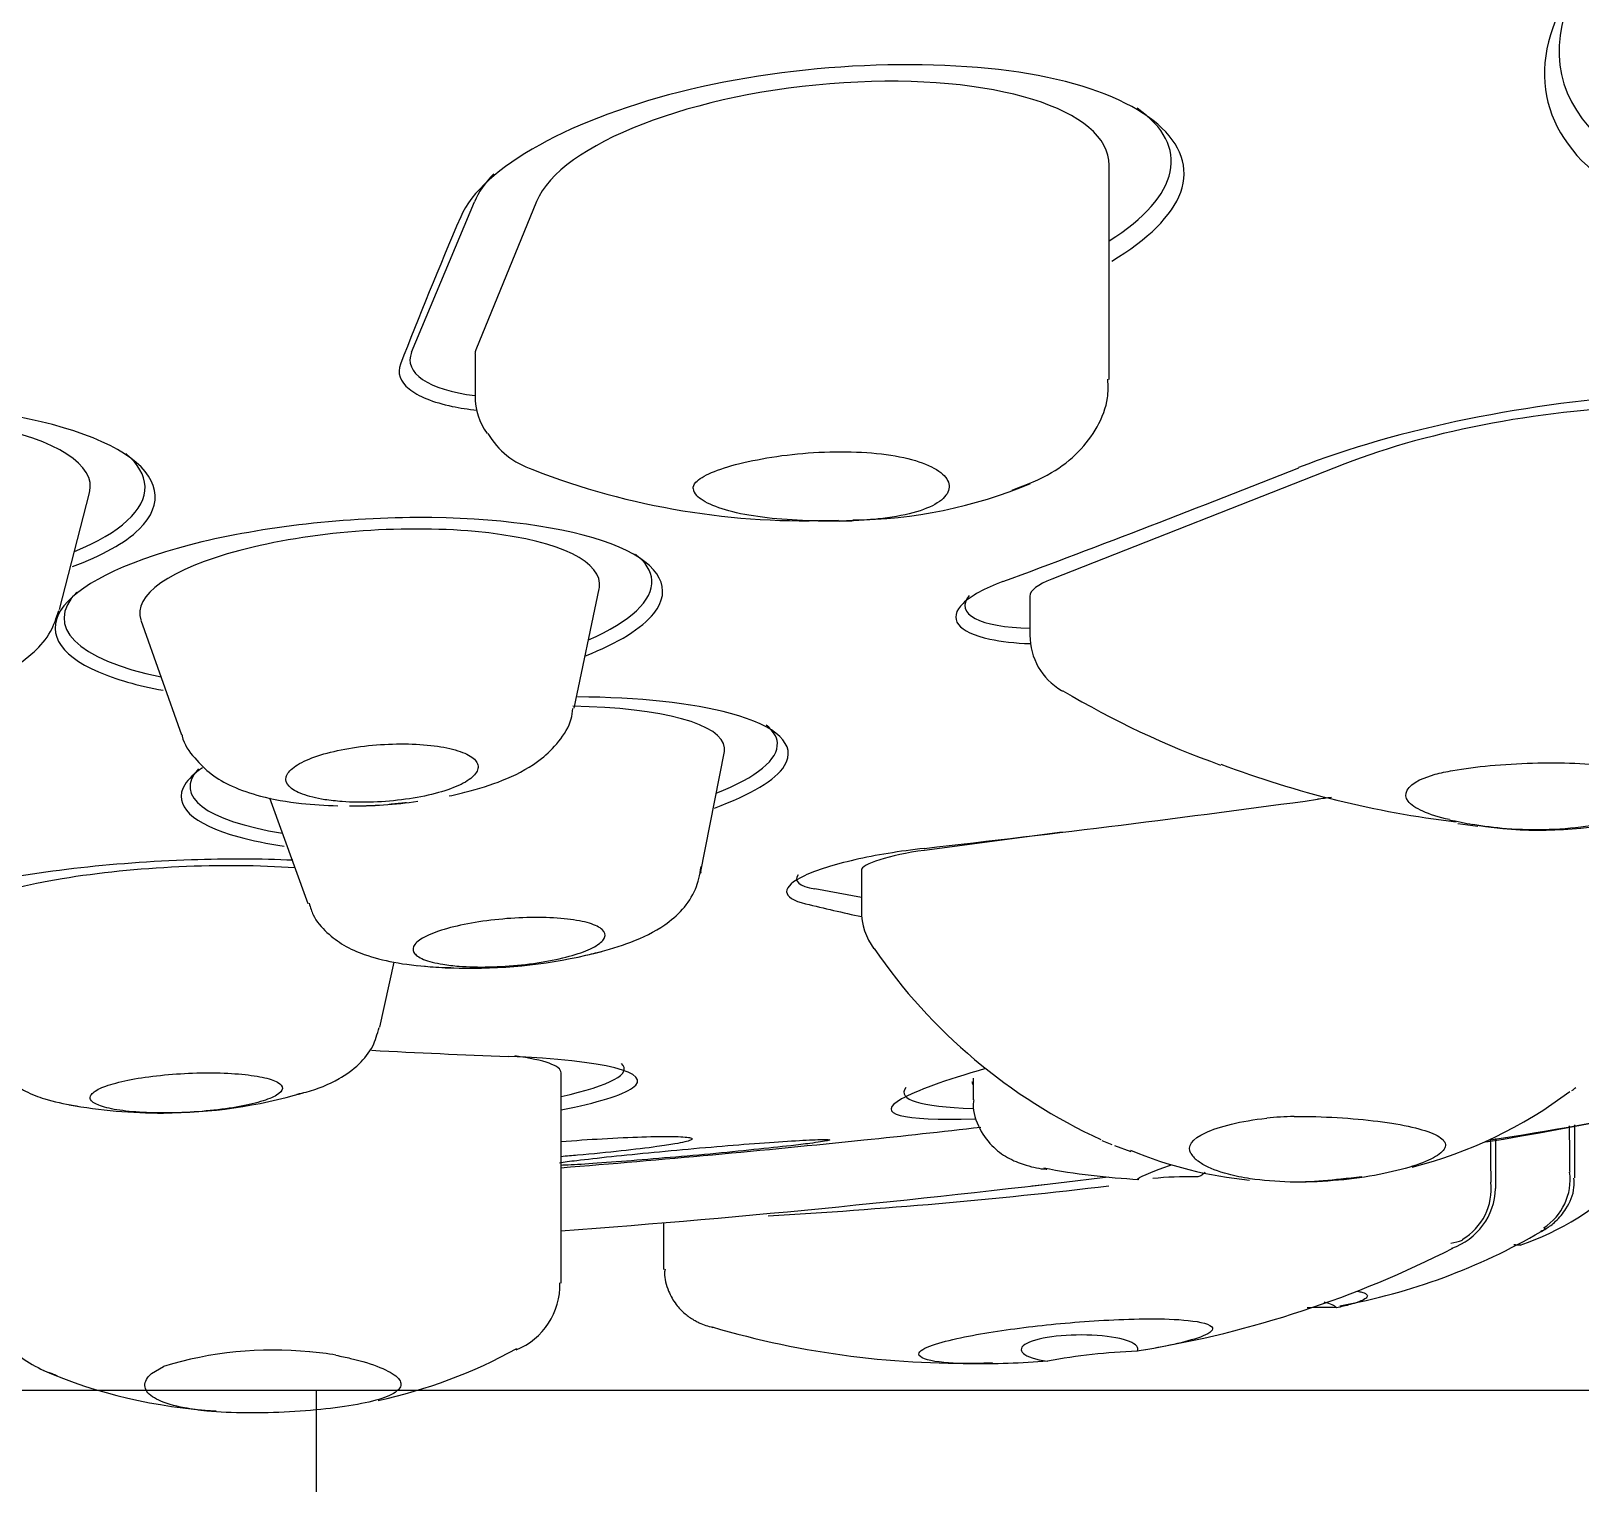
# Model space of a CAD drawing. Header units: millimetres. Extents: x -3207095 to 15275363, y 3702017 to 4798027.
# Drawn here: x 705550.363 to 705552.178, y 4470290.256 to 4470291.957 of the extents above; entities that cross this region are included whole.
import ezdxf

# ---------------------------------------------------------------- set-up
doc = ezdxf.new("R2010")
doc.units = ezdxf.units.MM
doc.linetypes.add('DUZ', pattern=[500, 500])
doc.layers.get('0').update_dxf_attribs({"color": 1, "linetype": 'DUZ'})
doc.layers.add('a_seramik', color=241, linetype='Continuous')
doc.layers.add('a_vitrifiye', color=195, linetype='Continuous')

# ---------------------------------------------------------------- blocks, each defined once
blk = doc.blocks.new('TEPEDUS')
for p, q in [((38616.659, -2209.607), (38616.659, -2207.935)), ((38611.211, -2209.393), (38611.703, -2208.22)), ((38612.186, -2208.216), (38611.712, -2209.376)), ((38611.706, -2209.405), (38611.706, -2209.737)), ((38618.499, -2210.265), (38616.211, -2211.165)), ((38608.462, -2211.404), (38608.696, -2210.493)), ((38614.553, -2210.712), (38614.661, -2210.709)), ((38612.48, -2212.174), (38612.676, -2211.242)), ((38616.039, -2211.298), (38616.039, -2211.604)), ((38609.096, -2211.485), (38609.415, -2212.381)), ((38613.467, -2213.461), (38613.653, -2212.513)), ((38619.082, -2212.734), (38619.203, -2212.689)), ((38610.102, -2212.873), (38610.401, -2213.698)), ((38619.38, -2213.073), (38619.538, -2213.095)), ((38616.291, -2213.142), (38615.215, -2213.284)), ((38614.723, -2213.441), (38614.723, -2213.755)), ((38614.723, -2213.651), (38614.359, -2213.584)), ((38610.963, -2214.664), (38611.075, -2214.157)), ((38612.378, -2216.663), (38612.378, -2215.02)), ((38615.595, -2215.063), (38615.595, -2215.231)), ((38620.294, -2215.842), (38620.294, -2215.426)), ((38616.601, -2215.549), (38616.68, -2215.58)), ((38616.7, -2215.588), (38616.828, -2215.636)), ((38619.679, -2215.925), (38619.679, -2215.535)), ((38620.254, -2215.787), (38620.255, -2215.797)), ((38619.638, -2215.873), (38619.638, -2215.875)), ((38613.177, -2216.191), (38613.179, -2216.558)), ((38609.179, -2217.37), (38609.273, -2217.313))]:
    blk.add_line(p, q)
for centre, radius, start, end in [((38612.206, -2209.737), 0.5, 180, 215.6628), ((38612.346, -2209.713), 0.625, 210.18, 252.4185), ((38614.286, -2204.838), 5.872, 248.7456, 272.5122), ((38614.619, -2206.989), 3.715, 270.5599, 292.5457), ((38613.495, -2210.448), 0.0871, 186.83, 226.7807), ((38614.462, -2202.802), 7.909, 269.4506, 271.059), ((38616.539, -2211.604), 0.5, 180, 239.4576), ((38619.891, -2206.007), 7.02, 239.2051, 250.3337), ((38620.31, -2205.245), 7.873, 249.32, 263.1226), ((38620.024, -2209.977), 3.149, 260.9866, 300.3374), ((38610.722, -2208.937), 4, 270.0425, 277.7078), ((38620.133, -2209.489), 3.648, 257.0474, 259.9764), ((38615.223, -2213.755), 0.5, 180, 216.5217), ((38618.402, -2211.596), 4.34, 214.4346, 245.3844), ((38611.674, -2210.205), 4, 270.2588, 284.7968), ((38611.674, -2210.205), 4, 264.0088, 270.2588), ((38615.722, -2191.572), 24.3, 279.1794, 289.8671), ((38616.31, -2193.099), 22.689, 278.4254, 285.3661), ((38609.254, -2211.335), 4, 270.2588, 286.1142), ((38618.196, -2212.455), 3.404, 284.0787, 307.2183), ((38609.254, -2211.335), 4, 259.6715, 270.2588), ((38618.132, -2217.673), 2.311, 90.751, 96.0482), ((38604.465, -2116.577), 99.5, 274.56096, 275.92927), ((38618.065, -2212.641), 3.232, 247.4553, 264.4635), ((38617.477, -2215.535), 0.215, 212.9499, 235.2682), ((38617.149, -2210.565), 5.294, 259.0906, 267.2062), ((38617.289, -2218.722), 2.89, 89.1553, 95.7779), ((38618.065, -2212.641), 3.232, 272.2438, 277.1625), ((38618.196, -2212.455), 3.404, 274.5791, 277.3323), ((38619.206, -2214.379), 2.094, 288.387, 315.7762), ((38619.811, -2215.854), 0.447, 302.5184, 7.4013), ((38611.544, -2173.073), 43.134, 273.2593, 276.8068), ((38604.465, -2116.577), 100, 276.65581, 276.71029), ((38619.171, -2215.913), 0.504, 288.7281, 358.6639), ((38619.185, -2215.929), 0.456, 300.3773, 6.7603), ((38617.602, -2212.1), 4.817, 280.247, 300.2854), ((38614.168, -2195.99), 21.005, 284.2184, 284.4711), ((38615.573, -2208.995), 8.3, 279.3937, 297.0139), ((38619.751, -2219.174), 2.81, 87.567, 88.6517), ((38611.822, -2216.678), 0.547, 292.1453, 1.7473), ((38618.335, -2219.558), 2.705, 87.8752, 92.7629), ((38615.513, -2210.391), 6.897, 253.5256, 271.9513), ((38610.125, -2220.085), 2.899, 84.2657, 107.0818), ((38610.139, -2213.765), 3.899, 281.9897, 299.0388), ((38617.077, -2222.122), 4.932, 92.3328, 100.509), ((38610.252, -2219.248), 2.055, 79.6872, 85.455), ((38609.904, -2213.669), 3.997, 246.8093, 266.8624)]:
    blk.add_arc(centre, radius, start, end)
for centre, major_axis, ratio, start_param, end_param in [((38626.148, -2205.914), (5.957, 1.312), 0.36773, 2.735048, 3.813949), ((38614.409, -2208.142), (-2.248, -0.241), 0.369106, 3.102128, 6.086641), ((38614.405, -2208.144), (-2.736, -0.279), 0.368528, 2.500013, 3.549218), ((38614.405, -2208.144), (-2.736, -0.279), 0.368528, -0.407625, -0.197856), ((38656.73, -2160.112), (-46.117, -55.365), 0.131377, -0.414962, -0.37203), ((38612.194, -2209.366), (0.995, 0.102), 0.368528, 2.943736, 4.162409), ((38612.206, -2209.359), (0.5, 0.053), 0.369106, 2.945048, 3.102128), ((38619.975, -2210.54), (-2.248, -0.352), 0.280475, 3.097728, 5.384109), ((38606.903, -2210.485), (-1.799, -0.047), 0.326876, 3.048782, 6.283185), ((38606.83, -2210.502), (2.299, 0.06), 0.326876, 0, 0.353172), ((38642.857, -2168.652), (-57.998, -42.759), 0.33312, 0.860314, 0.903246), ((38606.83, -2210.502), (2.299, 0.06), 0.326876, 5.568199, 6.283185), ((38610.883, -2211.319), (1.796, 0.122), 0.295556, 0, 3.224585), ((38613.562, -2206.69), (2.162, -3.727), 0.696787, -0.379577, -0.36291), ((38610.792, -2211.329), (2.295, 0.155), 0.295556, 0, 0.314538), ((38610.792, -2211.329), (2.295, 0.155), 0.295556, 2.827055, 3.95867), ((38610.792, -2211.329), (2.295, 0.155), 0.295556, 5.594234, 6.283185), ((38610.883, -2211.319), (1.796, 0.122), 0.295556, 6.200193, 6.283185), ((38616.539, -2211.226), (0.5, 0.078), 0.280475, 2.242517, 3.097728), ((38616.521, -2211.23), (0.988, 0.154), 0.283545, 2.841426, 4.160067), ((38616.539, -2211.604), (0.254, 0.431), 0.168409, 3.141593, 3.278381), ((38611.86, -2212.621), (1.795, 0.138), 0.246702, 0, 1.205831), ((38611.774, -2212.621), (2.293, 0.177), 0.246702, 0, 0.257404), ((38611.774, -2212.621), (2.293, 0.177), 0.246702, 5.606886, 6.283185), ((38611.86, -2212.621), (1.795, 0.138), 0.246702, 6.21492, 6.283185), ((38611.774, -2212.621), (2.293, 0.177), 0.246702, 2.884189, 3.938835), ((38610.968, -2212.571), (1.207, 0.082), 0.295556, 4.489491, 4.935287), ((38611.02, -2172.886), (71.573, 8.331), 0.56341, 4.705428, 4.74836), ((38615.223, -2213.377), (0.5, 0.066), 0.184602, 1.563735, 3.117078), ((38609.377, -2213.78), (-1.798, -0.091), 0.203174, 4.162611, 6.283185), ((38611.932, -2213.554), (1.537, 0.118), 0.246702, 6.21492, 6.28072), ((38615.207, -2213.377), (0.991, 0.134), 0.18562, 2.951548, 3.661518), ((38651.965, -2153.768), (-44.421, -56.735), 0.47645, 0.213717, 0.225839), ((38576.116, -2170.833), (63.864, -33.37), 0.451737, -0.780319, -0.76103), ((38610.128, -2215.138), (-2.25, -0.12), 0.121616, 3.135107, 3.710201), ((38610.126, -2215.137), (-2.746, -0.149), 0.120575, 2.525786, 3.263355), ((38621.084, -2214.243), (6.028, 0.937), 0.081622, 3.059606, 3.553815), ((38621.187, -2214.237), (5.6, 0.857), 0.082029, 3.129037, 3.181966), ((38609.442, -2215.064), (-1.208, -0.061), 0.203174, -3.899153, -3.854609), ((38604.465, -2208.915), (27.6, 0), 0.258819, -1.189196, -1.153281), ((38604.465, -2209.25), (28.2, 0), 0.258819, -1.286398, -1.12397), ((38617.982, -2216.879), (0.454, 0.011), 0.204259, 0.122747, 0.666552), ((38616.427, -2217.179), (0.456, 0.003), 0.24332, -0.172436, 4.13073)]:
    blk.add_ellipse(centre, major_axis=major_axis, ratio=ratio, start_param=start_param, end_param=end_param)
for points, knots in [([(38622.126, -2205.012), (38621.05, -2205.602), (38620.334, -2206.265), (38619.912, -2207.455), (38620.215, -2207.974), (38621.594, -2208.569), (38622.559, -2208.698), (38623.665, -2208.662)], [0, 0, 0, 0, 0.25, 0.25, 0.5, 0.5, 0.714471, 0.714471, 0.714471, 0.714471]), ([(38616.679, -2208.682), (38616.96, -2208.513), (38617.15, -2208.328), (38617.356, -2207.762), (38616.945, -2207.409), (38615.409, -2207.087), (38614.304, -2207.124), (38612.47, -2207.56), (38611.76, -2207.949), (38611.594, -2208.336)], [0.1303702, 0.1303702, 0.1303702, 0.1303702, 0.25, 0.25, 0.5, 0.5, 0.75, 0.75, 1, 1, 1, 1]), ([(38611.124, -2209.487), (38611.097, -2209.556), (38611.121, -2209.623), (38611.261, -2209.738), (38611.379, -2209.785), (38611.588, -2209.829), (38611.653, -2209.839), (38611.721, -2209.846)], [0, 0, 0, 0, 0.25, 0.25, 0.5, 0.5, 0.6007661, 0.6007661, 0.6007661, 0.6007661]), ([(38615.902, -2210.47), (38616.019, -2210.427), (38616.197, -2210.357), (38616.421, -2210.184), (38616.571, -2209.987), (38616.654, -2209.779), (38616.65, -2209.659), (38616.648, -2209.605)], [0, 0, 0, 0, 0.270865, 0.493287, 0.691396, 0.882777, 1, 1, 1, 1]), ([(38622.241, -2210.791), (38622.692, -2210.539), (38622.883, -2210.271), (38622.545, -2209.821), (38621.817, -2209.686), (38619.979, -2209.775), (38618.893, -2209.995), (38618.138, -2210.295)], [0.301523, 0.301523, 0.301523, 0.301523, 0.5, 0.5, 0.75, 0.75, 1, 1, 1, 1]), ([(38608.562, -2211.068), (38608.793, -2210.983), (38608.973, -2210.883), (38609.285, -2210.579), (38609.241, -2210.362), (38608.697, -2210.011), (38608.198, -2209.877), (38607.603, -2209.824)], [0.6824018, 0.6824018, 0.6824018, 0.6824018, 0.75, 0.75, 0.875, 0.875, 1, 1, 1, 1]), ([(38613.409, -2210.459), (38613.408, -2210.442), (38613.415, -2210.426), (38613.43, -2210.409), (38613.453, -2210.384), (38613.496, -2210.358), (38613.554, -2210.333), (38613.612, -2210.309), (38613.687, -2210.284), (38613.773, -2210.263), (38613.859, -2210.242), (38613.958, -2210.223), (38614.063, -2210.207), (38614.168, -2210.192), (38614.281, -2210.181), (38614.392, -2210.175), (38614.504, -2210.169), (38614.618, -2210.169), (38614.725, -2210.175), (38614.831, -2210.18), (38614.932, -2210.192), (38615.021, -2210.21), (38615.109, -2210.227), (38615.187, -2210.251), (38615.248, -2210.278), (38615.308, -2210.305), (38615.354, -2210.337), (38615.38, -2210.37), (38615.407, -2210.404), (38615.415, -2210.439), (38615.404, -2210.473), (38615.393, -2210.507), (38615.363, -2210.541), (38615.316, -2210.571), (38615.269, -2210.6), (38615.203, -2210.627), (38615.125, -2210.648), (38615.047, -2210.669), (38614.954, -2210.685), (38614.855, -2210.696), (38614.777, -2210.704), (38614.693, -2210.708), (38614.608, -2210.71)], [0, 0, 0, 0, 0.04797, 0.04797, 0.04797, 0.122585, 0.122585, 0.122585, 0.196962, 0.196962, 0.196962, 0.271278, 0.271278, 0.271278, 0.345824, 0.345824, 0.345824, 0.42058, 0.42058, 0.42058, 0.495204, 0.495204, 0.495204, 0.569504, 0.569504, 0.569504, 0.64376, 0.64376, 0.64376, 0.718314, 0.718314, 0.718314, 0.793074, 0.793074, 0.793074, 0.867681, 0.867681, 0.867681, 0.942028, 0.942028, 0.942028, 1, 1, 1, 1]), ([(38614.386, -2210.711), (38614.167, -2210.708), (38613.949, -2210.69), (38613.61, -2210.619), (38613.486, -2210.566), (38613.436, -2210.512)], [0, 0, 0, 0, 0.5, 0.5, 1, 1, 1, 1]), ([(38612.832, -2210.916), (38612.508, -2210.777), (38611.969, -2210.693), (38610.768, -2210.678), (38610.105, -2210.748), (38609.041, -2211.003), (38608.644, -2211.186), (38608.345, -2211.564), (38608.446, -2211.753), (38608.899, -2211.948), (38609.071, -2211.997), (38609.27, -2212.034)], [0, 0, 0, 0, 0.125, 0.125, 0.25, 0.25, 0.375, 0.375, 0.5, 0.5, 0.5522539, 0.5522539, 0.5522539, 0.5522539]), ([(38612.568, -2211.765), (38612.824, -2211.664), (38613.01, -2211.549), (38613.252, -2211.246), (38613.156, -2211.056), (38612.832, -2210.916)], [0.797531, 0.797531, 0.797531, 0.797531, 0.875, 0.875, 1, 1, 1, 1]), ([(38615.828, -2211.185), (38615.685, -2211.238), (38615.578, -2211.297), (38615.457, -2211.413), (38615.444, -2211.471), (38615.518, -2211.568), (38615.603, -2211.608), (38615.815, -2211.653), (38615.922, -2211.665), (38616.041, -2211.669)], [0, 0, 0, 0, 0.25, 0.25, 0.5, 0.5, 0.75, 0.75, 0.9277079, 0.9277079, 0.9277079, 0.9277079]), ([(38606.93, -2212.118), (38607.015, -2212.116), (38607.195, -2212.112), (38607.5, -2212.069), (38607.81, -2211.992), (38608.064, -2211.886), (38608.258, -2211.749), (38608.396, -2211.59), (38608.436, -2211.473), (38608.456, -2211.41)], [0, 0, 0, 0, 0.113375, 0.280627, 0.452447, 0.637629, 0.778265, 0.899814, 1, 1, 1, 1]), ([(38614.124, -2212.622), (38614.222, -2212.461), (38614.064, -2212.312), (38613.408, -2212.135), (38612.981, -2212.089), (38612.506, -2212.085)], [0, 0, 0, 0, 0.125, 0.125, 0.2256688, 0.2256688, 0.2256688, 0.2256688]), ([(38611.503, -2212.859), (38611.559, -2212.847), (38611.723, -2212.808), (38611.972, -2212.725), (38612.198, -2212.602), (38612.362, -2212.441), (38612.455, -2212.297), (38612.467, -2212.206), (38612.471, -2212.176)], [0.2306295, 0.2306295, 0.2306295, 0.2306295, 0.3243987, 0.5059923, 0.7105011, 0.832747, 0.9526905, 1, 1, 1, 1]), ([(38609.418, -2212.381), (38609.418, -2212.385), (38609.429, -2212.452), (38609.515, -2212.568), (38609.647, -2212.697), (38609.82, -2212.794), (38610.045, -2212.871), (38610.323, -2212.92), (38610.536, -2212.933), (38610.635, -2212.935)], [0, 0, 0, 0, 0.0066085, 0.1130266, 0.2164298, 0.3305433, 0.472681, 0.6521697, 0.7949687, 0.7949687, 0.7949687, 0.7949687]), ([(38610.668, -2212.903), (38610.745, -2212.908), (38610.828, -2212.91), (38610.912, -2212.907), (38610.996, -2212.904), (38611.082, -2212.896), (38611.163, -2212.885), (38611.245, -2212.874), (38611.324, -2212.858), (38611.394, -2212.84), (38611.464, -2212.822), (38611.527, -2212.8), (38611.578, -2212.777), (38611.629, -2212.754), (38611.669, -2212.728), (38611.694, -2212.703), (38611.72, -2212.678), (38611.732, -2212.651), (38611.73, -2212.626), (38611.727, -2212.602), (38611.711, -2212.577), (38611.681, -2212.556), (38611.651, -2212.535), (38611.607, -2212.515), (38611.552, -2212.5), (38611.498, -2212.484), (38611.432, -2212.472), (38611.36, -2212.464), (38611.288, -2212.456), (38611.207, -2212.452), (38611.125, -2212.452), (38611.043, -2212.453), (38610.956, -2212.457), (38610.873, -2212.466), (38610.79, -2212.475), (38610.708, -2212.488), (38610.633, -2212.504), (38610.559, -2212.521), (38610.49, -2212.54), (38610.432, -2212.562), (38610.374, -2212.584), (38610.327, -2212.609), (38610.293, -2212.634), (38610.259, -2212.659), (38610.238, -2212.685), (38610.231, -2212.71), (38610.225, -2212.736), (38610.233, -2212.761), (38610.254, -2212.783), (38610.276, -2212.806), (38610.312, -2212.827), (38610.359, -2212.845), (38610.406, -2212.862), (38610.466, -2212.877), (38610.533, -2212.888), (38610.575, -2212.894), (38610.621, -2212.899), (38610.668, -2212.903)], [0, 0, 0, 0, 0.053723, 0.053723, 0.053723, 0.107441, 0.107441, 0.107441, 0.161225, 0.161225, 0.161225, 0.215064, 0.215064, 0.215064, 0.268901, 0.268901, 0.268901, 0.322675, 0.322675, 0.322675, 0.376356, 0.376356, 0.376356, 0.429953, 0.429953, 0.429953, 0.483514, 0.483514, 0.483514, 0.537102, 0.537102, 0.537102, 0.59077, 0.59077, 0.59077, 0.644532, 0.644532, 0.644532, 0.698362, 0.698362, 0.698362, 0.752205, 0.752205, 0.752205, 0.806, 0.806, 0.806, 0.859708, 0.859708, 0.859708, 0.913329, 0.913329, 0.913329, 0.966898, 0.966898, 0.966898, 1, 1, 1, 1]), ([(38619.203, -2212.689), (38619.245, -2212.679), (38619.292, -2212.669), (38619.342, -2212.66), (38619.429, -2212.644), (38619.529, -2212.631), (38619.634, -2212.622), (38619.739, -2212.612), (38619.852, -2212.605), (38619.964, -2212.602), (38620.075, -2212.599), (38620.189, -2212.599), (38620.294, -2212.604), (38620.4, -2212.608), (38620.501, -2212.616), (38620.589, -2212.628), (38620.678, -2212.641), (38620.756, -2212.658), (38620.816, -2212.679), (38620.877, -2212.699), (38620.922, -2212.724), (38620.948, -2212.752), (38620.974, -2212.78), (38620.981, -2212.811), (38620.97, -2212.842), (38620.959, -2212.874), (38620.928, -2212.907), (38620.881, -2212.938), (38620.833, -2212.97), (38620.768, -2213), (38620.69, -2213.026), (38620.611, -2213.052), (38620.518, -2213.074), (38620.417, -2213.091), (38620.317, -2213.107), (38620.207, -2213.118), (38620.095, -2213.122), (38619.985, -2213.126), (38619.87, -2213.123), (38619.761, -2213.115), (38619.669, -2213.108), (38619.58, -2213.096), (38619.498, -2213.081)], [0, 0, 0, 0, 0.043484, 0.043484, 0.043484, 0.118112, 0.118112, 0.118112, 0.192504, 0.192504, 0.192504, 0.266816, 0.266816, 0.266816, 0.341345, 0.341345, 0.341345, 0.416098, 0.416098, 0.416098, 0.490742, 0.490742, 0.490742, 0.565059, 0.565059, 0.565059, 0.639306, 0.639306, 0.639306, 0.713842, 0.713842, 0.713842, 0.788601, 0.788601, 0.788601, 0.863227, 0.863227, 0.863227, 0.937586, 0.937586, 0.937586, 1, 1, 1, 1]), ([(38609.577, -2212.638), (38609.513, -2212.683), (38609.467, -2212.727), (38609.342, -2212.93), (38609.497, -2213.08), (38609.964, -2213.207), (38610.083, -2213.231), (38610.216, -2213.25)], [0.4651775, 0.4651775, 0.4651775, 0.4651775, 0.5, 0.5, 0.625, 0.625, 0.6604327, 0.6604327, 0.6604327, 0.6604327]), ([(38619.315, -2213.044), (38619.151, -2213.006), (38619.035, -2212.956), (38618.952, -2212.845), (38618.984, -2212.783), (38619.082, -2212.734)], [0, 0, 0, 0, 0.5, 0.5, 1, 1, 1, 1]), ([(38610.753, -2212.937), (38610.846, -2212.937), (38610.953, -2212.934), (38611.051, -2212.922), (38611.066, -2212.92)], [0.8512774, 0.8512774, 0.8512774, 0.8512774, 0.9805768, 1, 1, 1, 1]), ([(38615.215, -2213.268), (38615.023, -2213.29), (38614.835, -2213.321), (38614.51, -2213.395), (38614.373, -2213.438), (38614.187, -2213.525), (38614.138, -2213.569), (38614.141, -2213.645), (38614.192, -2213.678), (38614.288, -2213.701)], [0, 0, 0, 0, 0.25, 0.25, 0.5, 0.5, 0.75, 0.75, 1, 1, 1, 1]), ([(38610.283, -2213.361), (38610.033, -2213.35), (38609.765, -2213.349), (38608.869, -2213.379), (38608.236, -2213.453), (38607.301, -2213.662), (38607, -2213.799), (38606.91, -2214.055), (38607.118, -2214.175), (38607.577, -2214.261), (38607.631, -2214.27), (38607.688, -2214.278)], [0.3200267, 0.3200267, 0.3200267, 0.3200267, 0.375, 0.375, 0.5, 0.5, 0.625, 0.625, 0.75, 0.75, 0.765548, 0.765548, 0.765548, 0.765548]), ([(38612.586, -2214.1), (38612.606, -2214.095), (38612.728, -2214.065), (38612.942, -2214.001), (38613.158, -2213.897), (38613.326, -2213.756), (38613.438, -2213.595), (38613.46, -2213.477), (38613.472, -2213.41)], [0.1592053, 0.1592053, 0.1592053, 0.1592053, 0.1985834, 0.3979672, 0.6231333, 0.7580607, 0.8833706, 1, 1, 1, 1]), ([(38610.411, -2213.697), (38610.421, -2213.731), (38610.446, -2213.815), (38610.549, -2213.932), (38610.686, -2214.033), (38610.858, -2214.108), (38611.072, -2214.163), (38611.312, -2214.192), (38611.477, -2214.199), (38611.54, -2214.2)], [0, 0, 0, 0, 0.0442341, 0.1287169, 0.2138808, 0.3115802, 0.4415919, 0.5823229, 0.6656826, 0.6656826, 0.6656826, 0.6656826]), ([(38611.456, -2214.173), (38611.395, -2214.164), (38611.343, -2214.15), (38611.305, -2214.135), (38611.266, -2214.119), (38611.24, -2214.1), (38611.229, -2214.081), (38611.217, -2214.061), (38611.22, -2214.039), (38611.237, -2214.018), (38611.253, -2213.996), (38611.284, -2213.974), (38611.327, -2213.953), (38611.37, -2213.933), (38611.426, -2213.912), (38611.49, -2213.894), (38611.554, -2213.876), (38611.628, -2213.86), (38611.707, -2213.847), (38611.785, -2213.834), (38611.87, -2213.824), (38611.954, -2213.817), (38612.038, -2213.811), (38612.123, -2213.807), (38612.203, -2213.808), (38612.283, -2213.808), (38612.36, -2213.813), (38612.427, -2213.82), (38612.494, -2213.828), (38612.553, -2213.839), (38612.599, -2213.853), (38612.645, -2213.867), (38612.68, -2213.884), (38612.7, -2213.903), (38612.72, -2213.922), (38612.726, -2213.942), (38612.718, -2213.964), (38612.711, -2213.985), (38612.688, -2214.007), (38612.653, -2214.028), (38612.618, -2214.05), (38612.569, -2214.071), (38612.511, -2214.09), (38612.453, -2214.109), (38612.384, -2214.127), (38612.309, -2214.142), (38612.234, -2214.157), (38612.152, -2214.169), (38612.069, -2214.178), (38611.985, -2214.187), (38611.899, -2214.192), (38611.817, -2214.194), (38611.734, -2214.196), (38611.654, -2214.194), (38611.582, -2214.188), (38611.537, -2214.185), (38611.494, -2214.18), (38611.456, -2214.173)], [0, 0, 0, 0, 0.053667, 0.053667, 0.053667, 0.107342, 0.107342, 0.107342, 0.160911, 0.160911, 0.160911, 0.214392, 0.214392, 0.214392, 0.267881, 0.267881, 0.267881, 0.321471, 0.321471, 0.321471, 0.375211, 0.375211, 0.375211, 0.429089, 0.429089, 0.429089, 0.48303, 0.48303, 0.48303, 0.536932, 0.536932, 0.536932, 0.590706, 0.590706, 0.590706, 0.644319, 0.644319, 0.644319, 0.697811, 0.697811, 0.697811, 0.751278, 0.751278, 0.751278, 0.804826, 0.804826, 0.804826, 0.858524, 0.858524, 0.858524, 0.912373, 0.912373, 0.912373, 0.966309, 0.966309, 0.966309, 1, 1, 1, 1]), ([(38610.318, -2215.188), (38610.343, -2215.182), (38610.462, -2215.154), (38610.618, -2215.09), (38610.793, -2214.971), (38610.913, -2214.825), (38610.942, -2214.721), (38610.957, -2214.666)], [0, 0, 0, 0, 0.079897, 0.43012, 0.661621, 0.845846, 1, 1, 1, 1]), ([(38607.897, -2214.829), (38607.918, -2214.881), (38607.956, -2214.974), (38608.071, -2215.09), (38608.203, -2215.173), (38608.365, -2215.235), (38608.506, -2215.266), (38608.601, -2215.281), (38608.614, -2215.283)], [0, 0, 0, 0, 0.055456, 0.1170757, 0.1806009, 0.2556722, 0.3624797, 0.3785215, 0.3785215, 0.3785215, 0.3785215]), ([(38612.38, -2215.311), (38612.662, -2215.254), (38612.859, -2215.194), (38613.103, -2215.02), (38612.727, -2214.923), (38611.965, -2214.893)], [0.6332616, 0.6332616, 0.6332616, 0.6332616, 0.75, 0.75, 1, 1, 1, 1]), ([(38615.693, -2214.987), (38615.372, -2215.08), (38615.147, -2215.162), (38614.827, -2215.344), (38615.028, -2215.399), (38615.608, -2215.379)], [0.6322881, 0.6322881, 0.6322881, 0.6322881, 0.75, 0.75, 0.9745129, 0.9745129, 0.9745129, 0.9745129]), ([(38608.703, -2215.228), (38608.711, -2215.245), (38608.733, -2215.26), (38608.768, -2215.274), (38608.803, -2215.288), (38608.851, -2215.3), (38608.91, -2215.31), (38608.968, -2215.319), (38609.038, -2215.326), (38609.113, -2215.33), (38609.188, -2215.334), (38609.271, -2215.335), (38609.354, -2215.333), (38609.438, -2215.332), (38609.524, -2215.327), (38609.606, -2215.319), (38609.689, -2215.311), (38609.769, -2215.301), (38609.841, -2215.289), (38609.913, -2215.276), (38609.978, -2215.262), (38610.031, -2215.246), (38610.085, -2215.23), (38610.127, -2215.213), (38610.156, -2215.196), (38610.185, -2215.178), (38610.201, -2215.16), (38610.202, -2215.143), (38610.203, -2215.126), (38610.19, -2215.109), (38610.163, -2215.095), (38610.137, -2215.08), (38610.096, -2215.066), (38610.045, -2215.055), (38609.993, -2215.044), (38609.929, -2215.036), (38609.858, -2215.03), (38609.788, -2215.024), (38609.708, -2215.021), (38609.626, -2215.021), (38609.544, -2215.021), (38609.458, -2215.024), (38609.374, -2215.03), (38609.29, -2215.036), (38609.207, -2215.044), (38609.131, -2215.055), (38609.055, -2215.066), (38608.984, -2215.08), (38608.924, -2215.095), (38608.865, -2215.11), (38608.814, -2215.126), (38608.777, -2215.143), (38608.74, -2215.161), (38608.716, -2215.179), (38608.706, -2215.196), (38608.699, -2215.207), (38608.699, -2215.218), (38608.703, -2215.228)], [0, 0, 0, 0, 0.053804, 0.053804, 0.053804, 0.107605, 0.107605, 0.107605, 0.161445, 0.161445, 0.161445, 0.215281, 0.215281, 0.215281, 0.269054, 0.269054, 0.269054, 0.322733, 0.322733, 0.322733, 0.376329, 0.376329, 0.376329, 0.429889, 0.429889, 0.429889, 0.483479, 0.483479, 0.483479, 0.537148, 0.537148, 0.537148, 0.590912, 0.590912, 0.590912, 0.644743, 0.644743, 0.644743, 0.698586, 0.698586, 0.698586, 0.75238, 0.75238, 0.75238, 0.806086, 0.806086, 0.806086, 0.859705, 0.859705, 0.859705, 0.913273, 0.913273, 0.913273, 0.966851, 0.966851, 0.966851, 1, 1, 1, 1]), ([(38615.601, -2215.231), (38615.599, -2215.245), (38615.589, -2215.314), (38615.641, -2215.467), (38615.753, -2215.611), (38615.888, -2215.701), (38616.026, -2215.75), (38616.117, -2215.771), (38616.169, -2215.773), (38616.172, -2215.773)], [0, 0, 0, 0, 0.036035, 0.209602, 0.382563, 0.551846, 0.743022, 0.990726, 1, 1, 1, 1]), ([(38617.296, -2215.652), (38617.263, -2215.595), (38617.304, -2215.538), (38617.516, -2215.439), (38617.688, -2215.396), (38617.889, -2215.375)], [0, 0, 0, 0, 0.5, 0.5, 1, 1, 1, 1]), ([(38618.102, -2215.362), (38618.158, -2215.362), (38618.215, -2215.362), (38618.271, -2215.363), (38618.383, -2215.366), (38618.497, -2215.373), (38618.603, -2215.383), (38618.709, -2215.392), (38618.81, -2215.405), (38618.898, -2215.42), (38618.986, -2215.435), (38619.064, -2215.453), (38619.124, -2215.472), (38619.185, -2215.492), (38619.23, -2215.513), (38619.256, -2215.536), (38619.283, -2215.559), (38619.291, -2215.583), (38619.279, -2215.608), (38619.268, -2215.633), (38619.237, -2215.659), (38619.19, -2215.685), (38619.142, -2215.71), (38619.077, -2215.736), (38618.999, -2215.759), (38618.921, -2215.783), (38618.828, -2215.804), (38618.729, -2215.822), (38618.629, -2215.84), (38618.519, -2215.854), (38618.408, -2215.863), (38618.297, -2215.872), (38618.181, -2215.876), (38618.072, -2215.874), (38617.963, -2215.871), (38617.856, -2215.862), (38617.76, -2215.848), (38617.699, -2215.839), (38617.641, -2215.827), (38617.589, -2215.813), (38617.508, -2215.792), (38617.44, -2215.765), (38617.39, -2215.736), (38617.377, -2215.728), (38617.365, -2215.72), (38617.354, -2215.712)], [0, 0, 0, 0, 0.037747, 0.037747, 0.037747, 0.112419, 0.112419, 0.112419, 0.186859, 0.186859, 0.186859, 0.261196, 0.261196, 0.261196, 0.335735, 0.335735, 0.335735, 0.410511, 0.410511, 0.410511, 0.485207, 0.485207, 0.485207, 0.559577, 0.559577, 0.559577, 0.633845, 0.633845, 0.633845, 0.708385, 0.708385, 0.708385, 0.783171, 0.783171, 0.783171, 0.857848, 0.857848, 0.857848, 0.905755, 0.905755, 0.905755, 0.980314, 0.980314, 0.980314, 1, 1, 1, 1]), ([(38612.365, -2215.723), (38612.4, -2215.717), (38612.446, -2215.711), (38612.501, -2215.705), (38612.575, -2215.696), (38612.668, -2215.685), (38612.772, -2215.674), (38612.873, -2215.663), (38612.987, -2215.652), (38613.104, -2215.641), (38613.22, -2215.63), (38613.342, -2215.619), (38613.46, -2215.608), (38613.579, -2215.598), (38613.698, -2215.588), (38613.806, -2215.579), (38613.918, -2215.571), (38614.022, -2215.563), (38614.111, -2215.557), (38614.204, -2215.551), (38614.282, -2215.546), (38614.341, -2215.544), (38614.402, -2215.541), (38614.444, -2215.54), (38614.464, -2215.542), (38614.484, -2215.543), (38614.482, -2215.546), (38614.457, -2215.551), (38614.433, -2215.557), (38614.386, -2215.564), (38614.32, -2215.572), (38614.278, -2215.578), (38614.228, -2215.584), (38614.171, -2215.59)], [0.4423828, 0.4423828, 0.4423828, 0.4423828, 0.4815761, 0.4815761, 0.4815761, 0.5351137, 0.5351137, 0.5351137, 0.587051, 0.587051, 0.587051, 0.6382168, 0.6382168, 0.6382168, 0.6897008, 0.6897008, 0.6897008, 0.7424234, 0.7424234, 0.7424234, 0.7968212, 0.7968212, 0.7968212, 0.8526576, 0.8526576, 0.8526576, 0.909038, 0.909038, 0.909038, 0.9647494, 0.9647494, 0.9647494, 1, 1, 1, 1]), ([(38614.171, -2215.59), (38614.088, -2215.6), (38613.99, -2215.61), (38613.884, -2215.621), (38613.777, -2215.632), (38613.66, -2215.644), (38613.542, -2215.655), (38613.424, -2215.666), (38613.302, -2215.676), (38613.186, -2215.686), (38613.068, -2215.696), (38612.953, -2215.706), (38612.849, -2215.714), (38612.742, -2215.722), (38612.644, -2215.729), (38612.563, -2215.734), (38612.486, -2215.739), (38612.421, -2215.742), (38612.374, -2215.744)], [0, 0, 0, 0, 0.051379, 0.051379, 0.051379, 0.102782, 0.102782, 0.102782, 0.1539162, 0.1539162, 0.1539162, 0.2056987, 0.2056987, 0.2056987, 0.2589361, 0.2589361, 0.2589361, 0.309944, 0.309944, 0.309944, 0.309944]), ([(38612.378, -2215.557), (38612.487, -2215.549), (38612.596, -2215.541), (38612.698, -2215.536), (38612.811, -2215.529), (38612.918, -2215.524), (38613.01, -2215.521), (38613.104, -2215.518), (38613.186, -2215.517), (38613.249, -2215.518), (38613.312, -2215.519), (38613.358, -2215.522), (38613.382, -2215.527), (38613.406, -2215.532), (38613.409, -2215.538), (38613.389, -2215.547), (38613.37, -2215.555), (38613.328, -2215.565), (38613.267, -2215.576), (38613.228, -2215.582), (38613.181, -2215.59), (38613.127, -2215.597)], [0.6443571, 0.6443571, 0.6443571, 0.6443571, 0.6916712, 0.6916712, 0.6916712, 0.7444907, 0.7444907, 0.7444907, 0.7985958, 0.7985958, 0.7985958, 0.8538497, 0.8538497, 0.8538497, 0.9096017, 0.9096017, 0.9096017, 0.964935, 0.964935, 0.964935, 1, 1, 1, 1]), ([(38613.127, -2215.597), (38613.048, -2215.608), (38612.952, -2215.62), (38612.847, -2215.631), (38612.742, -2215.643), (38612.625, -2215.654), (38612.507, -2215.665), (38612.465, -2215.668), (38612.422, -2215.672), (38612.378, -2215.676)], [0, 0, 0, 0, 0.0519726, 0.0519726, 0.0519726, 0.1039688, 0.1039688, 0.1039688, 0.1225176, 0.1225176, 0.1225176, 0.1225176]), ([(38619.634, -2215.542), (38619.635, -2215.56), (38619.635, -2215.579), (38619.637, -2215.69), (38619.637, -2215.782), (38619.638, -2215.873)], [0.3999823, 0.3999823, 0.3999823, 0.3999823, 0.5, 0.5, 1, 1, 1, 1]), ([(38616.874, -2215.855), (38616.883, -2215.839), (38616.97, -2215.799), (38617.139, -2215.741), (38617.141, -2215.74), (38617.143, -2215.74)], [0.1030692, 0.1030692, 0.1030692, 0.1030692, 0.25, 0.25, 0.2516385, 0.2516385, 0.2516385, 0.2516385]), ([(38617.409, -2215.797), (38617.408, -2215.797), (38617.408, -2215.798), (38617.407, -2215.798), (38617.399, -2215.807), (38617.39, -2215.815), (38617.381, -2215.821), (38617.371, -2215.827), (38617.36, -2215.831), (38617.35, -2215.832), (38617.344, -2215.833), (38617.338, -2215.833), (38617.332, -2215.832)], [0.479177, 0.479177, 0.479177, 0.479177, 0.490113, 0.490113, 0.490113, 0.6821247, 0.6821247, 0.6821247, 0.884181, 0.884181, 0.884181, 1, 1, 1, 1]), ([(38620.029, -2216.258), (38620.044, -2216.252), (38620.078, -2216.236), (38620.152, -2216.179), (38620.239, -2216.075), (38620.293, -2215.949), (38620.289, -2215.87), (38620.287, -2215.843)], [0, 0, 0, 0, 0.11679, 0.31129, 0.546641, 0.866275, 1, 1, 1, 1]), ([(38613.19, -2216.554), (38613.188, -2216.564), (38613.18, -2216.619), (38613.211, -2216.721), (38613.269, -2216.827), (38613.341, -2216.902), (38613.4, -2216.944), (38613.441, -2216.965), (38613.452, -2216.971), (38613.492, -2216.989), (38613.525, -2216.998), (38613.563, -2217.009)], [0, 0, 0, 0, 0.041903, 0.251297, 0.422065, 0.567133, 0.689662, 0.746055, 0.753107, 0.759264, 1, 1, 1, 1]), ([(38607.885, -2216.73), (38607.884, -2216.747), (38607.879, -2216.837), (38607.947, -2217.008), (38608.081, -2217.184), (38608.252, -2217.31), (38608.368, -2217.358), (38608.44, -2217.385)], [0, 0, 0, 0, 0.047504, 0.297143, 0.525932, 0.755407, 1, 1, 1, 1]), ([(38618.591, -2216.725), (38618.603, -2216.727), (38618.614, -2216.729), (38618.624, -2216.732), (38618.644, -2216.737), (38618.658, -2216.743), (38618.666, -2216.749), (38618.674, -2216.755), (38618.676, -2216.761), (38618.674, -2216.767), (38618.672, -2216.776), (38618.661, -2216.785), (38618.645, -2216.793), (38618.621, -2216.806), (38618.584, -2216.819), (38618.541, -2216.83), (38618.508, -2216.839), (38618.471, -2216.848), (38618.432, -2216.856)], [0.7839417, 0.7839417, 0.7839417, 0.7839417, 0.7988889, 0.7988889, 0.7988889, 0.8288312, 0.8288312, 0.8288312, 0.8551407, 0.8551407, 0.8551407, 0.8930253, 0.8930253, 0.8930253, 0.9528894, 0.9528894, 0.9528894, 1, 1, 1, 1]), ([(38616.178, -2217.273), (38615.977, -2217.288), (38615.766, -2217.298), (38615.453, -2217.291), (38615.346, -2217.285), (38615.186, -2217.252), (38615.156, -2217.224), (38615.23, -2217.149), (38615.395, -2217.11), (38615.724, -2217.045), (38615.908, -2217.019), (38616.288, -2216.976), (38616.487, -2216.959), (38616.902, -2216.94), (38617.126, -2216.935), (38617.404, -2216.971), (38617.47, -2216.995), (38617.462, -2217.046), (38617.41, -2217.071), (38617.224, -2217.134), (38617.054, -2217.167), (38616.876, -2217.195)], [0, 0, 0, 0, 0.125, 0.125, 0.1875, 0.1875, 0.25, 0.25, 0.375, 0.375, 0.5, 0.5, 0.625, 0.625, 0.75, 0.75, 0.8125, 0.8125, 0.875, 0.875, 1, 1, 1, 1]), ([(38610.62, -2217.227), (38610.66, -2217.234), (38610.698, -2217.242), (38610.734, -2217.251), (38610.823, -2217.271), (38610.902, -2217.296), (38610.963, -2217.321), (38611.025, -2217.346), (38611.071, -2217.372), (38611.098, -2217.398), (38611.125, -2217.423), (38611.134, -2217.449), (38611.123, -2217.473), (38611.113, -2217.497), (38611.084, -2217.52), (38611.038, -2217.541), (38610.991, -2217.562), (38610.926, -2217.581), (38610.849, -2217.598), (38610.771, -2217.615), (38610.678, -2217.63), (38610.578, -2217.642), (38610.479, -2217.653), (38610.369, -2217.663), (38610.258, -2217.669), (38610.148, -2217.675), (38610.033, -2217.678), (38609.925, -2217.677), (38609.815, -2217.676), (38609.708, -2217.671), (38609.613, -2217.662), (38609.549, -2217.656), (38609.49, -2217.647), (38609.437, -2217.637), (38609.356, -2217.622), (38609.288, -2217.602), (38609.237, -2217.578), (38609.186, -2217.555), (38609.152, -2217.527), (38609.137, -2217.498), (38609.122, -2217.468), (38609.126, -2217.436), (38609.148, -2217.404), (38609.156, -2217.393), (38609.167, -2217.381), (38609.179, -2217.37)], [0, 0, 0, 0, 0.030332, 0.030332, 0.030332, 0.10502, 0.10502, 0.10502, 0.179485, 0.179485, 0.179485, 0.25382, 0.25382, 0.25382, 0.328332, 0.328332, 0.328332, 0.403097, 0.403097, 0.403097, 0.47782, 0.47782, 0.47782, 0.552221, 0.552221, 0.552221, 0.626482, 0.626482, 0.626482, 0.70099, 0.70099, 0.70099, 0.749764, 0.749764, 0.749764, 0.824217, 0.824217, 0.824217, 0.898679, 0.898679, 0.898679, 0.973015, 0.973015, 0.973015, 1, 1, 1, 1])]:
    blk.add_open_spline(points, degree=3, knots=knots)
for points in [[(38615.914, -2210.465), (38615.939, -2210.457), (38615.963, -2210.448), (38615.986, -2210.439)], [(38613.575, -2212.953), (38613.859, -2212.85), (38614.054, -2212.735), (38614.124, -2212.622)], [(38611.066, -2212.92), (38611.103, -2212.917), (38611.138, -2212.913), (38611.172, -2212.909)], [(38618.394, -2212.871), (38618.358, -2212.875), (38618.321, -2212.88), (38618.285, -2212.885)], [(38620.272, -2215.16), (38620.284, -2215.151), (38620.294, -2215.143), (38620.302, -2215.135)], [(38620.25, -2215.435), (38620.252, -2215.553), (38620.253, -2215.67), (38620.254, -2215.787)], [(38620.034, -2216.26), (38620.058, -2216.247), (38620.072, -2216.233), (38620.052, -2216.232)], [(38608.398, -2217.367), (38608.407, -2217.371), (38608.417, -2217.375), (38608.427, -2217.378)]]:
    blk.add_open_spline(points, degree=3)

msp = doc.modelspace()

# ---------------------------------------------------------------- linework, layer by layer
at = {"layer": 'a_seramik', "color": 253}
for p, q in [((705483.1973, 4470290.365), (705616.3973, 4470290.365)), ((705550.6973, 4470290.365), (705550.6973, 4470264.3329))]:
    msp.add_line(p, q, dxfattribs=at)

# ---------------------------------------------------------------- block references
at = {"layer": 'a_vitrifiye', "xscale": 0.15, "yscale": 0.15, "zscale": 0.15}
msp.add_blockref('TEPEDUS', (699759.1275, 4470622.9897), dxfattribs=at)

doc.saveas('drawing.dxf')
